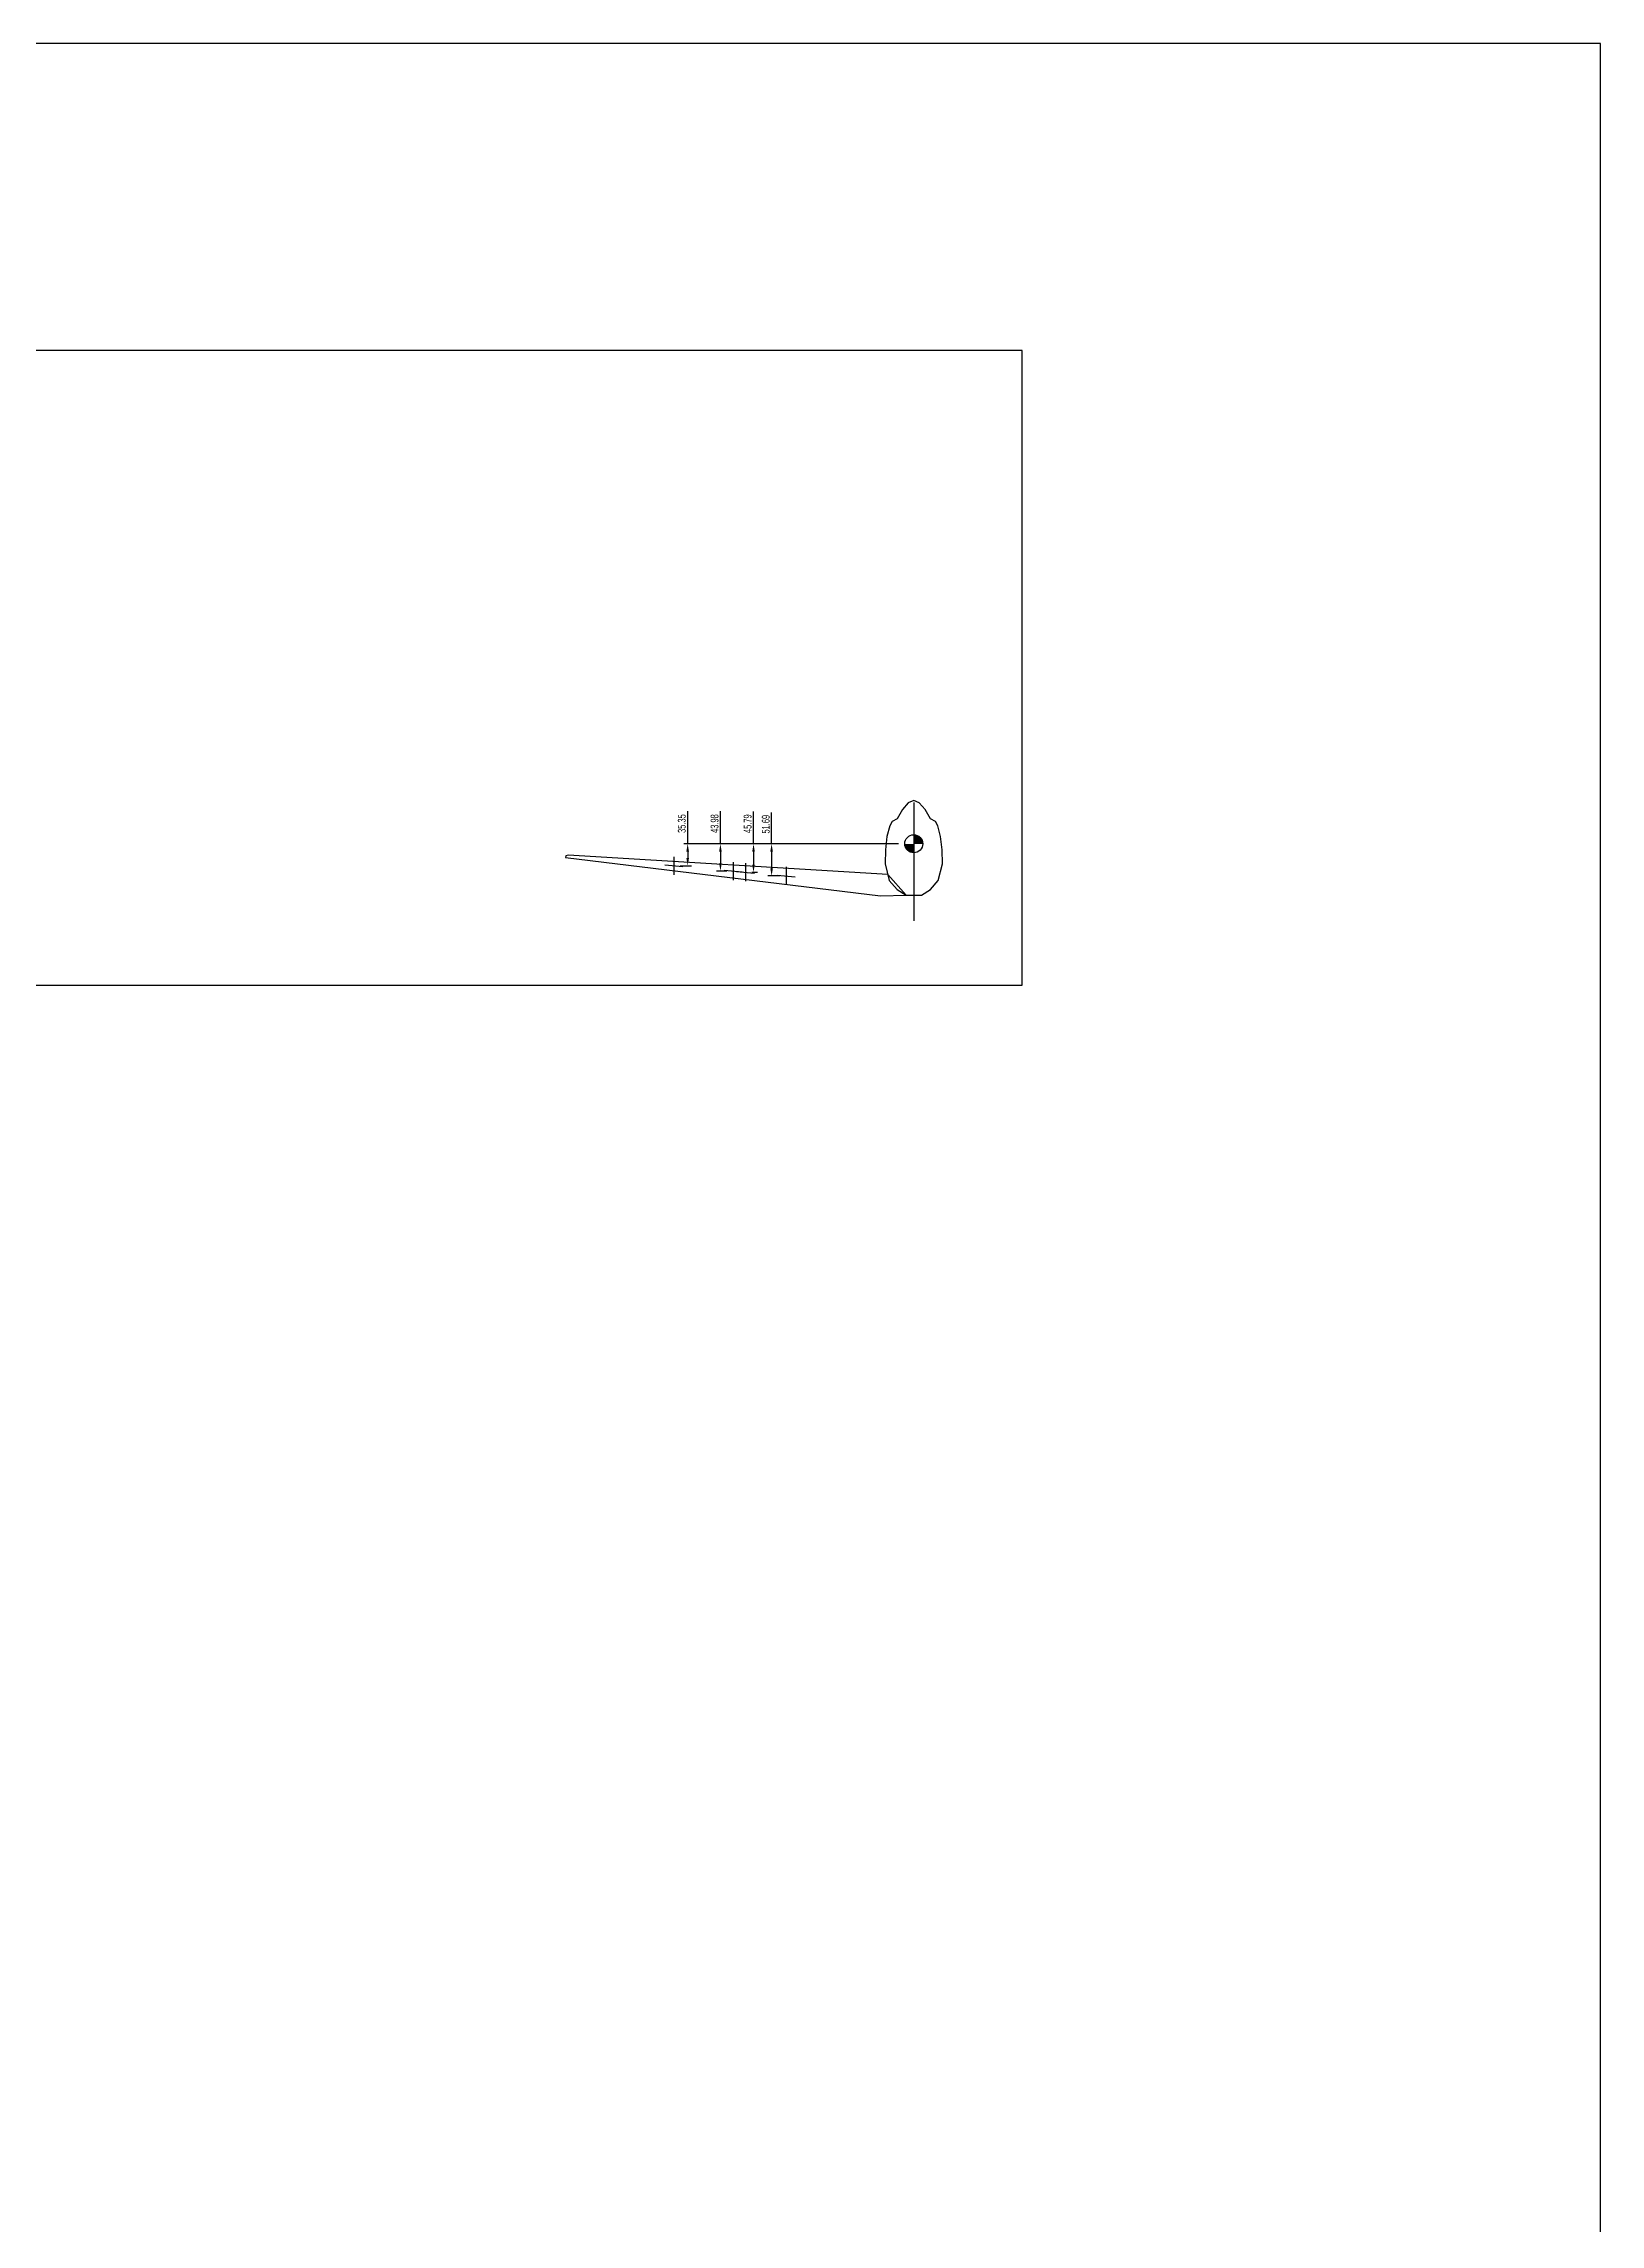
# Model space of a CAD drawing. Header units: centimetres. Extents: x -5325 to 32224, y -11540 to 14619.
# Drawn here: x 29725 to 32224, y 1982 to 5484 of the extents above; entities that cross this region are included whole.
import ezdxf

# ---------------------------------------------------------------- set-up
doc = ezdxf.new("R2010")
doc.units = ezdxf.units.CM
doc.header["$PDMODE"] = 3
doc.header["$PDSIZE"] = -5
doc.layers.get('0').update_dxf_attribs({"color": 10})
doc.styles.get("Standard").update_dxf_attribs({"font": 'ARIALN.TTF', "width": 0.67})
doc.dimstyles.new('ISO-25', dxfattribs={"dimscale": 5, "dimtxt": 2.5, "dimasz": 2.5, "dimexe": 1.25, "dimexo": 2, "dimtad": 1, "dimdsep": 46, "dimtxsty": 'Standard', "dimcen": 2.5, "dimadec": 0, "dimazin": 0, "dimtfac": 1, "dimtmove": 0, "dimatfit": 3, "dimfxl": 1, "dimarcsym": 0})

# ---------------------------------------------------------------- blocks, each defined once
blk = doc.blocks.new('*D303')
at = {"color": 0, "lineweight": -2}
for p, q in [((30864.9, 4198.7), (30864.9, 4250.5)), ((31097.5, 4198.7), (30858.6, 4198.7)), ((30864.9, 4186.2), (30864.9, 4165.4)), ((30862.2, 4152.9), (30871.1, 4152.9))]:
    blk.add_line(p, q, dxfattribs=at)
at = {"color": 0}
for points in [[(30867, 4186.2), (30862.8, 4186.2), (30864.9, 4198.7)], [(30862.8, 4165.4), (30867, 4165.4), (30864.9, 4152.9)]]:
    blk.add_solid(points, dxfattribs=at)
at = {"layer": 'Defpoints', "color": 0}
for p in [(31107.5, 4198.7), (30852.2, 4152.9), (30864.9, 4152.9)]:
    blk.add_point(p, dxfattribs=at)
at = {"color": 0, "insert": (30855.5, 4230.9), "char_height": 12.5, "attachment_point": 5, "rotation": 90}
blk.add_mtext('45.79', dxfattribs=at)
blk = doc.blocks.new('*D304')
at = {"color": 0, "lineweight": -2}
for p, q in [((30893.9, 4198.7), (30893.9, 4249)), ((31042.9, 4198.7), (30887.7, 4198.7)), ((30893.9, 4186.2), (30893.9, 4159.5)), ((30907.2, 4147), (30887.7, 4147))]:
    blk.add_line(p, q, dxfattribs=at)
at = {"color": 0}
for points in [[(30896, 4186.2), (30891.8, 4186.2), (30893.9, 4198.7)], [(30891.8, 4159.5), (30896, 4159.5), (30893.9, 4147)]]:
    blk.add_solid(points, dxfattribs=at)
at = {"layer": 'Defpoints', "color": 0}
for p in [(31052.9, 4198.7), (30893.9, 4147), (30917.2, 4147)]:
    blk.add_point(p, dxfattribs=at)
at = {"color": 0, "insert": (30884.6, 4230.1), "char_height": 12.5, "attachment_point": 5, "rotation": 90}
blk.add_mtext('51.69', dxfattribs=at)
blk = doc.blocks.new('*D305')
at = {"color": 0, "lineweight": -2}
for p, q in [((30811.8, 4198.7), (30811.8, 4251)), ((31037.9, 4198.7), (30805.5, 4198.7)), ((30811.8, 4186.2), (30811.8, 4167.3)), ((30822.2, 4154.8), (30805.5, 4154.8))]:
    blk.add_line(p, q, dxfattribs=at)
at = {"color": 0}
for points in [[(30813.8, 4186.2), (30809.7, 4186.2), (30811.8, 4198.7)], [(30809.7, 4167.3), (30813.8, 4167.3), (30811.8, 4154.8)]]:
    blk.add_solid(points, dxfattribs=at)
at = {"layer": 'Defpoints', "color": 0}
for p in [(31047.9, 4198.7), (30811.8, 4154.8), (30832.2, 4154.8)]:
    blk.add_point(p, dxfattribs=at)
at = {"color": 0, "insert": (30802.4, 4231.1), "char_height": 12.5, "attachment_point": 5, "rotation": 90}
blk.add_mtext('43.98', dxfattribs=at)
blk = doc.blocks.new('*D306')
at = {"color": 0, "lineweight": -2}
for p, q in [((30759.2, 4198.7), (30759.2, 4251)), ((30991.9, 4198.7), (30752.9, 4198.7)), ((30759.2, 4186.2), (30759.2, 4175.9)), ((30747.2, 4163.4), (30765.4, 4163.4))]:
    blk.add_line(p, q, dxfattribs=at)
at = {"color": 0}
for points in [[(30761.3, 4186.2), (30757.1, 4186.2), (30759.2, 4198.7)], [(30757.1, 4175.9), (30761.3, 4175.9), (30759.2, 4163.4)]]:
    blk.add_solid(points, dxfattribs=at)
at = {"layer": 'Defpoints', "color": 0}
for p in [(31001.9, 4198.7), (30737.2, 4163.4), (30759.2, 4163.4)]:
    blk.add_point(p, dxfattribs=at)
at = {"color": 0, "insert": (30749.8, 4231.1), "char_height": 12.5, "attachment_point": 5, "rotation": 90}
blk.add_mtext('35.35', dxfattribs=at)

msp = doc.modelspace()

# ---------------------------------------------------------------- hatches: boundary and pattern name
h = msp.add_hatch(color=1)
h.paths.add_polyline_path([(31122.159, 4213.184), (31122.159, 4198.573), (31136.609, 4198.573, 0.41744911)])
h.paths.add_polyline_path([(31122.159, 4198.573), (31107.708, 4198.573, 0.4109854), (31122.159, 4184.281)])

# ---------------------------------------------------------------- linework, layer by layer
for p, q in [((31122.159, 4264.879), (31122.159, 4074.735)), ((30737.159, 4177.833), (30737.159, 4148.931)), ((30832.159, 4169.207), (30832.159, 4140.305)), ((30722.767, 4164.689), (30751.551, 4162.075)), ((30817.767, 4156.063), (30846.551, 4153.45)), ((30837.767, 4154.247), (30866.551, 4151.634)), ((30852.159, 4167.391), (30852.159, 4138.489)), ((30902.767, 4148.345), (30931.551, 4145.732)), ((30917.159, 4161.49), (30917.159, 4132.587))]:
    msp.add_line(p, q)
at = {"color": 3}
msp.add_lwpolyline([(13172.483, 5483.698), (13172.483, -8524.995), (32224.305, -8524.995), (32224.305, 5483.698)], close=True, dxfattribs=at)
at = {"color": 1}
msp.add_lwpolyline([(29667.636, 3971.628), (31296.011, 3971.628), (31296.011, 4990.999), (29667.636, 4990.999)], close=True, dxfattribs=at)
at = {"color": 253}
for points in [[(31122.159, 4267.973), (31113.298, 4264.635), (31104.002, 4253.604), (31095.432, 4238.51), (31087.298, 4234.301), (31083.796, 4227.716), (31079.148, 4210.3), (31076.505, 4189.167), (31076.084, 4166.437), (31082.825, 4139.918), (31095.463, 4125.185), (31109.786, 4116.346), (31109.786, 4116.346), (31109.786, 4116.346), (31109.786, 4116.346), (31134.531, 4116.346), (31134.531, 4116.346), (31134.531, 4116.346), (31148.855, 4125.185), (31161.493, 4139.918), (31168.233, 4166.437), (31167.812, 4189.167), (31165.169, 4210.3), (31160.521, 4227.716), (31157.02, 4234.301), (31148.885, 4238.51), (31140.315, 4253.604), (31131.019, 4264.635)], [(31080.469, 4149.187), (30567.532, 4180.293), (30563.379, 4179.161), (30563.002, 4176.897), (31068.637, 4115.138), (31109.786, 4116.346)]]:
    msp.add_lwpolyline(points, close=True, dxfattribs=at)
at = {"color": 1}
msp.add_circle((31122.159, 4198.732), 14.451, dxfattribs=at)

# ---------------------------------------------------------------- dimensions: what is measured, and where the dimension line sits
at = {"color": 5}
for base, p1, p2, picture, middle in [((30759.186, 4163.382), (31001.859, 4198.732), (30737.159, 4163.382), '*D306', (30759.186, 4231.107)), ((30811.758, 4154.756), (31047.907, 4198.732), (30832.159, 4154.756), '*D305', (30811.758, 4231.107)), ((30864.869, 4152.94), (31107.542, 4198.732), (30852.159, 4152.94), '*D303', (30864.869, 4230.889)), ((30893.932, 4147.039), (31052.886, 4198.732), (30917.159, 4147.039), '*D304', (30893.932, 4230.092))]:
    dim = msp.add_linear_dim(base=base, p1=p1, p2=p2, angle=90, dimstyle='ISO-25', dxfattribs=at)
    dim.commit()
    dim.dimension.update_dxf_attribs({"geometry": picture, "text_midpoint": middle, "dimtype": 160})

doc.saveas('drawing.dxf')
